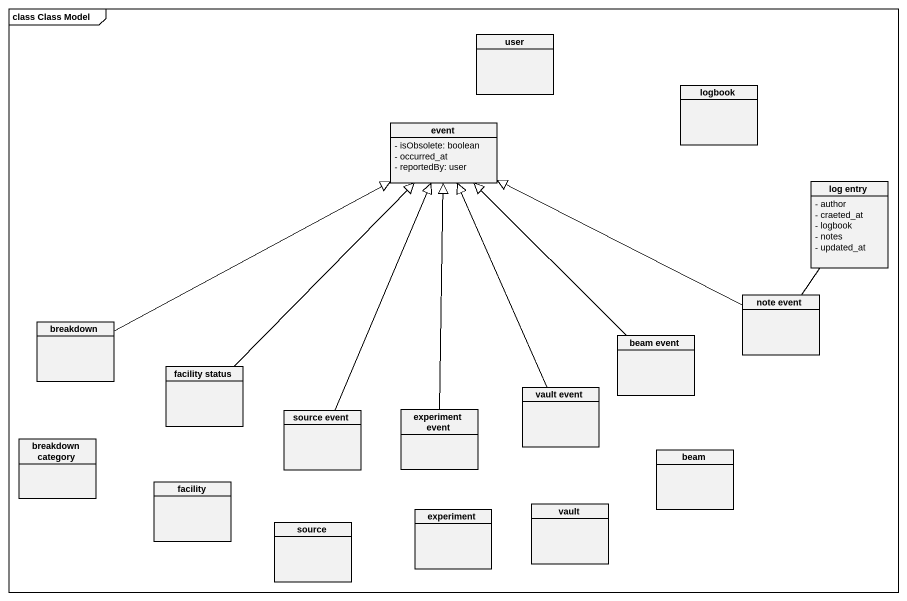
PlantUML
@startuml
mainframe class Class Model
hide circle
hide empty members
skinparam classAttributeIconSize 0
class user
class logbook
class event {
  - isObsolete: boolean
  - occurred_at
  - reportedBy: user
}
class "log entry" as log_entry {
  - author
  - craeted_at
  - logbook
  - notes
  - updated_at
}
class breakdown
class "note event" as note_event
class "facility status" as facility_status
class "beam event" as beam_event
class "vault event" as vault_event
class "breakdown category" as breakdown_category
class "source event" as source_event
class "experiment event" as experiment_event
class facility
class beam
class source
class experiment
class vault
breakdown -right-|> event
note_event -left-|> event
note_event -up- log_entry
facility_status -up-|> event
beam_event -up-|> event
vault_event -up-|> event
source_event -up-|> event
experiment_event -up-|> event
@enduml
